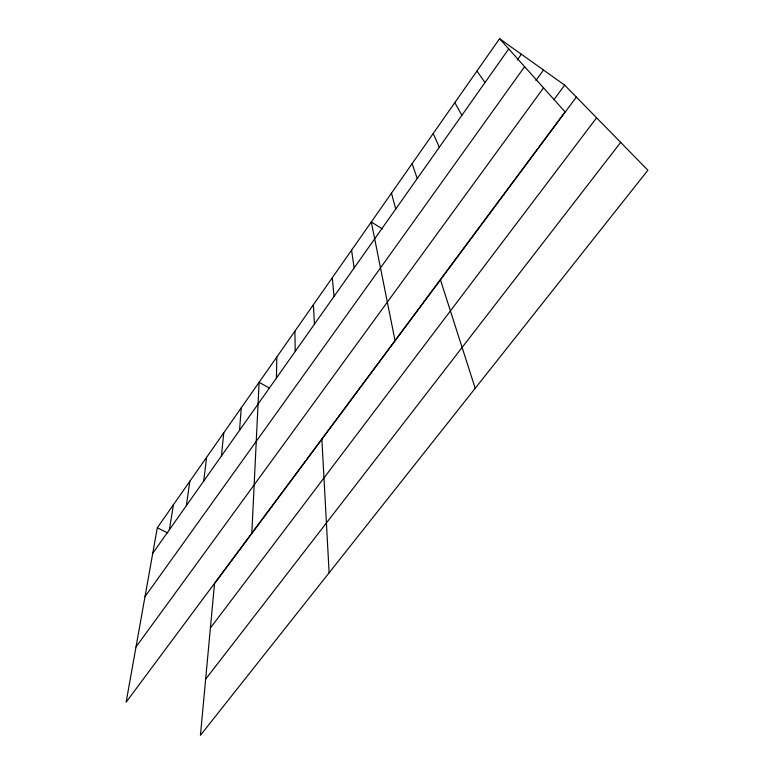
<?xml version="1.0" encoding="UTF-8"?>
<svg xmlns="http://www.w3.org/2000/svg" width="774" height="774" viewBox="0 0 774 774"><rect width="100%" height="100%" fill="white"/><g stroke="black" fill="none" stroke-linecap="round" stroke-linejoin="round"><path stroke-width="1.16" d="M276.434 378.041L276.821 356.988M251.821 533.16L259.106 382.298L269.391 388.045M239.543 430.315L241.246 407.83M221.422 455.983L223.754 432.821M203.697 481.099L206.619 457.299M186.35 505.674L189.843 481.273M169.371 529.735L173.415 504.754M157.315 527.762L126.123 702.212L565.059 111.872L499.569 38.7L157.315 527.762L167.794 532.996M152.749 553.284L508.721 48.926M517.226 60.043L521.357 54.238M144.99 596.677L524.608 66.68M535.879 80.535L543.483 70.018M136.011 646.948L543.541 87.839M553.913 99.72L564.662 85.121L499.569 38.7M576.359 97.089L214.514 583.673L200.437 735.3L647.877 170.222L564.662 85.121M210.402 627.956L596.599 117.793M205.652 679.156L620.661 142.387M382.404 228.94L371.307 221.974L395.03 340.55M476.929 71.044L485.008 82.528M454.822 102.632L461.875 115.307M433.227 133.505L439.293 147.302M412.116 163.662L417.244 178.533M440.454 279.84L475.197 388.296M391.489 193.142L395.717 209.038M351.58 250.166L354.134 267.949M332.278 277.74L334.049 296.413M321.868 439.313L329.124 572.77M313.402 304.724L314.418 324.229M294.913 331.137L295.213 351.435"/></g></svg>
